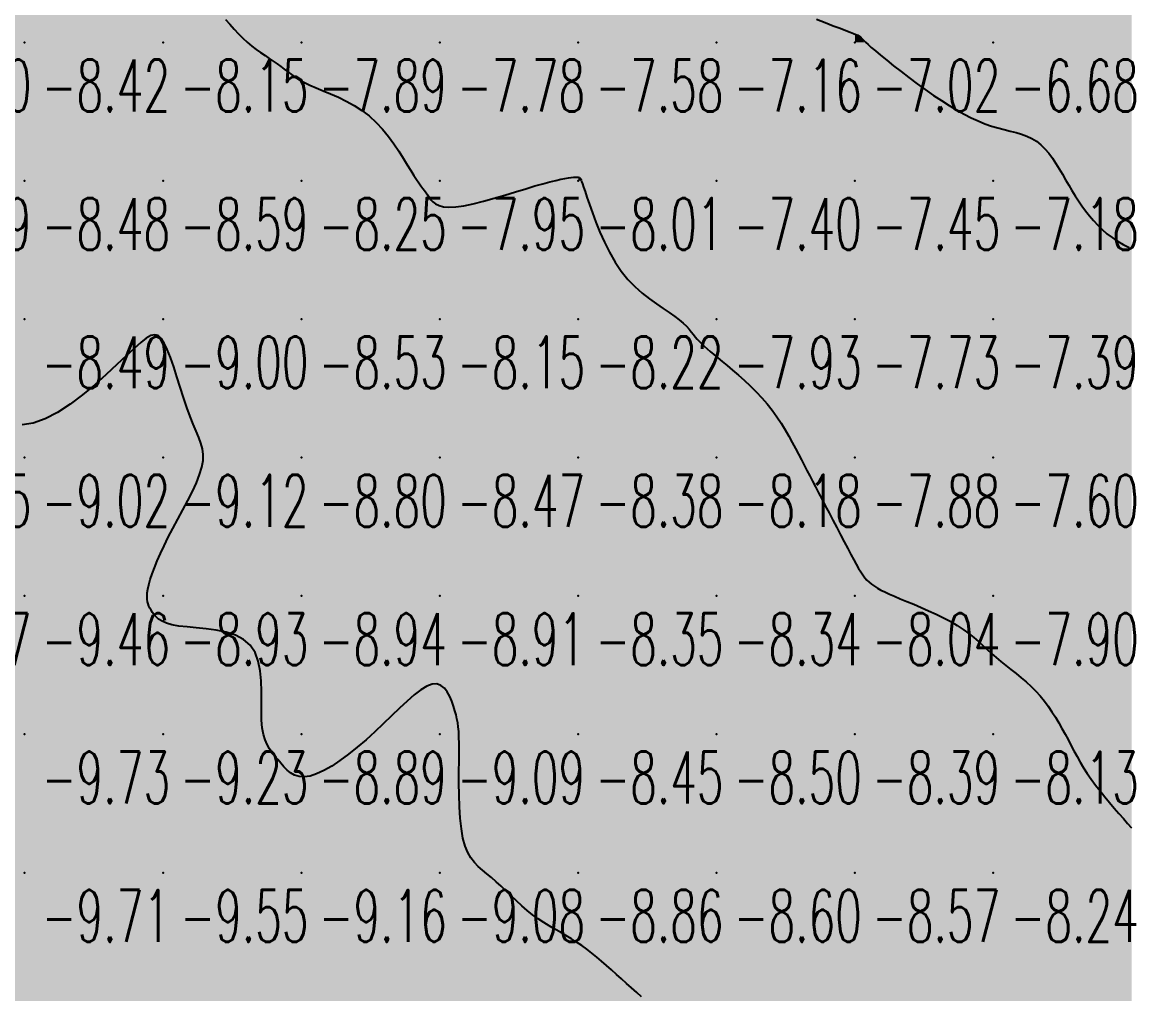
# Model space of a CAD drawing. Header units: millimetres. Extents: x 88261 to 90953, y 390274 to 392322.
# Drawn here: x 90240.1 to 90320, y 390418.5 to 390488.7 of the extents above; entities that cross this region are included whole.
import ezdxf
from ezdxf.enums import TextEntityAlignment as Align

# ---------------------------------------------------------------- set-up
doc = ezdxf.new("R2010")
doc.units = ezdxf.units.MM
doc.header["$LTSCALE"] = 25
for name, color, linetype in [('CN_03_00', 7, 'Continuous'), ('COTEAlt', 7, 'Continuous'), ('TN_COLORIAGE', 7, 'Continuous')]:
    doc.layers.add(name, color=color, linetype=linetype)
doc.styles.add('Simplex 1.0', font='Simplex.shx', dxfattribs={"width": 0.99, "height": 2.5})
doc.styles.get("Standard").update_dxf_attribs({"font": 'times.ttf'})

# ---------------------------------------------------------------- blocks, each defined once
blk = doc.blocks.new('COTE')
at = {"color": 0}
blk.add_point((0, 0), dxfattribs=at)
at = {"layer": 'COTEAlt'}
blk.add_attdef('ALT', text='', height=3.75, dxfattribs=at).set_placement((1.25, -1.25), align=Align.TOP_LEFT)

msp = doc.modelspace()

# ---------------------------------------------------------------- linework, layer by layer
at = {"layer": 'CN_03_00', "flags": 128}
for points, elevation in [([(90254.758, 390488.893), (90255.073, 390488.541), (90255.386, 390488.192), (90255.7, 390487.854), (90256.016, 390487.536), (90256.337, 390487.243), (90256.661, 390486.974), (90256.985, 390486.727), (90257.305, 390486.497), (90257.619, 390486.282), (90257.924, 390486.077), (90258.216, 390485.88), (90258.493, 390485.687), (90258.754, 390485.496), (90259.006, 390485.305), (90259.259, 390485.114), (90259.522, 390484.922), (90259.805, 390484.73), (90260.117, 390484.537), (90260.469, 390484.343), (90260.869, 390484.147), (90261.324, 390483.947), (90261.826, 390483.739), (90262.362, 390483.515), (90262.921, 390483.268), (90263.491, 390482.992), (90264.06, 390482.679), (90264.617, 390482.323), (90265.149, 390481.917), (90265.648, 390481.458), (90266.111, 390480.958), (90266.539, 390480.433), (90266.931, 390479.897), (90267.289, 390479.368), (90267.613, 390478.86), (90267.902, 390478.389), (90268.158, 390477.971), (90268.381, 390477.618), (90268.574, 390477.322), (90268.743, 390477.076), (90268.891, 390476.867), (90269.023, 390476.686), (90269.143, 390476.522), (90269.255, 390476.366), (90269.364, 390476.208), (90269.475, 390476.039), (90269.6, 390475.868), (90269.753, 390475.705), (90269.947, 390475.558), (90270.195, 390475.439), (90270.512, 390475.358), (90270.909, 390475.324), (90271.401, 390475.347), (90271.995, 390475.435), (90272.672, 390475.577), (90273.409, 390475.762), (90274.18, 390475.975), (90274.961, 390476.204), (90275.728, 390476.436), (90276.456, 390476.659), (90277.121, 390476.859), (90277.703, 390477.026), (90278.205, 390477.161), (90278.633, 390477.267), (90278.994, 390477.347), (90279.295, 390477.407), (90279.544, 390477.448), (90279.747, 390477.474), (90279.912, 390477.489), (90280.044, 390477.496), (90280.149, 390477.496), (90280.229, 390477.49), (90280.289, 390477.48), (90280.333, 390477.465), (90280.363, 390477.448), (90280.385, 390477.428), (90280.401, 390477.408), (90280.416, 390477.385), (90280.434, 390477.347), (90280.46, 390477.282), (90280.499, 390477.175), (90280.556, 390477.012), (90280.636, 390476.78), (90280.743, 390476.464), (90280.883, 390476.05), (90281.059, 390475.531), (90281.273, 390474.923), (90281.525, 390474.249), (90281.815, 390473.533), (90282.144, 390472.797), (90282.511, 390472.065), (90282.917, 390471.358), (90283.362, 390470.701), (90283.844, 390470.111), (90284.353, 390469.586), (90284.875, 390469.12), (90285.397, 390468.707), (90285.906, 390468.338), (90286.39, 390468.008), (90286.835, 390467.71), (90287.228, 390467.437), (90287.559, 390467.184), (90287.835, 390466.947), (90288.066, 390466.725), (90288.259, 390466.517), (90288.426, 390466.321), (90288.574, 390466.134), (90288.715, 390465.955), (90288.857, 390465.783), (90289.008, 390465.615), (90289.174, 390465.447), (90289.357, 390465.275), (90289.561, 390465.093), (90289.791, 390464.897), (90290.048, 390464.682), (90290.337, 390464.444), (90290.661, 390464.177), (90291.022, 390463.879), (90291.413, 390463.551), (90291.825, 390463.196), (90292.251, 390462.816), (90292.68, 390462.414), (90293.106, 390461.994), (90293.518, 390461.558), (90293.909, 390461.108), (90294.272, 390460.648), (90294.608, 390460.181), (90294.918, 390459.712), (90295.205, 390459.244), (90295.472, 390458.782), (90295.721, 390458.329), (90295.953, 390457.89), (90296.173, 390457.469), (90296.381, 390457.066), (90296.582, 390456.678), (90296.78, 390456.297), (90296.978, 390455.916), (90297.181, 390455.527), (90297.391, 390455.123), (90297.614, 390454.697), (90297.852, 390454.241), (90298.108, 390453.752), (90298.378, 390453.237), (90298.656, 390452.708), (90298.936, 390452.175), (90299.212, 390451.651), (90299.478, 390451.146), (90299.729, 390450.672), (90299.959, 390450.239), (90300.163, 390449.856), (90300.345, 390449.522), (90300.511, 390449.23), (90300.666, 390448.975), (90300.815, 390448.752), (90300.963, 390448.555), (90301.116, 390448.381), (90301.279, 390448.222), (90301.457, 390448.075), (90301.655, 390447.935), (90301.878, 390447.798), (90302.131, 390447.661), (90302.417, 390447.521), (90302.741, 390447.372), (90303.109, 390447.212), (90303.524, 390447.036), (90303.988, 390446.842), (90304.493, 390446.631), (90305.024, 390446.405), (90305.57, 390446.165), (90306.117, 390445.912), (90306.654, 390445.65), (90307.167, 390445.379), (90307.645, 390445.102), (90308.077, 390444.819), (90308.469, 390444.533), (90308.829, 390444.243), (90309.167, 390443.952), (90309.489, 390443.66), (90309.805, 390443.367), (90310.123, 390443.076), (90310.452, 390442.786), (90310.797, 390442.499), (90311.157, 390442.212), (90311.525, 390441.924), (90311.898, 390441.63), (90312.269, 390441.33), (90312.634, 390441.02), (90312.988, 390440.698), (90313.326, 390440.361), (90313.643, 390440.008), (90313.941, 390439.641), (90314.222, 390439.261), (90314.487, 390438.871), (90314.739, 390438.473), (90314.979, 390438.07), (90315.208, 390437.663), (90315.43, 390437.256), (90315.646, 390436.851), (90315.86, 390436.446), (90316.076, 390436.041), (90316.298, 390435.635), (90316.529, 390435.227), (90316.775, 390434.817), (90317.038, 390434.404), (90317.323, 390433.987), (90317.631, 390433.566), (90317.959, 390433.144), (90318.299, 390432.725), (90318.645, 390432.312), (90318.99, 390431.91), (90319.326, 390431.521), (90319.648, 390431.15), (90319.949, 390430.801), (90320.223, 390430.475)], -8), ([(90297.464, 390488.914), (90298.105, 390488.665), (90298.684, 390488.443), (90299.184, 390488.253), (90299.588, 390488.098), (90299.905, 390487.975), (90300.147, 390487.879), (90300.324, 390487.806), (90300.451, 390487.748), (90300.538, 390487.703), (90300.597, 390487.664), (90300.642, 390487.626), (90300.683, 390487.585), (90300.731, 390487.532), (90300.796, 390487.463), (90300.889, 390487.37), (90301.018, 390487.245), (90301.195, 390487.083), (90301.43, 390486.877), (90301.731, 390486.619), (90302.107, 390486.305), (90302.549, 390485.945), (90303.045, 390485.548), (90303.583, 390485.127), (90304.152, 390484.691), (90304.739, 390484.252), (90305.334, 390483.821), (90305.924, 390483.409), (90306.5, 390483.025), (90307.061, 390482.672), (90307.605, 390482.349), (90308.136, 390482.056), (90308.652, 390481.793), (90309.154, 390481.561), (90309.643, 390481.36), (90310.119, 390481.19), (90310.583, 390481.049), (90311.034, 390480.929), (90311.469, 390480.82), (90311.888, 390480.713), (90312.289, 390480.596), (90312.67, 390480.46), (90313.031, 390480.295), (90313.369, 390480.092), (90313.684, 390479.842), (90313.979, 390479.551), (90314.255, 390479.224), (90314.516, 390478.87), (90314.766, 390478.494), (90315.006, 390478.104), (90315.239, 390477.706), (90315.469, 390477.309), (90315.699, 390476.916), (90315.93, 390476.531), (90316.165, 390476.152), (90316.406, 390475.78), (90316.656, 390475.416), (90316.917, 390475.059), (90317.191, 390474.71), (90317.481, 390474.369), (90317.789, 390474.037), (90318.115, 390473.716), (90318.461, 390473.412), (90318.827, 390473.126), (90319.215, 390472.863), (90319.626, 390472.627), (90320.06, 390472.42)], -7), ([(90284.836, 390418.258), (90284.478, 390418.586), (90284.113, 390418.914), (90283.744, 390419.241), (90283.375, 390419.567), (90283.009, 390419.891), (90282.649, 390420.211), (90282.294, 390420.526), (90281.941, 390420.834), (90281.589, 390421.135), (90281.234, 390421.426), (90280.876, 390421.707), (90280.511, 390421.975), (90280.139, 390422.23), (90279.756, 390422.471), (90279.365, 390422.702), (90278.968, 390422.93), (90278.566, 390423.158), (90278.162, 390423.394), (90277.757, 390423.642), (90277.353, 390423.908), (90276.952, 390424.198), (90276.556, 390424.514), (90276.166, 390424.851), (90275.782, 390425.202), (90275.405, 390425.559), (90275.036, 390425.913), (90274.675, 390426.258), (90274.322, 390426.585), (90273.979, 390426.887), (90273.646, 390427.16), (90273.327, 390427.42), (90273.026, 390427.683), (90272.747, 390427.971), (90272.493, 390428.3), (90272.268, 390428.691), (90272.076, 390429.161), (90271.921, 390429.731), (90271.806, 390430.41), (90271.725, 390431.177), (90271.673, 390432.003), (90271.645, 390432.859), (90271.633, 390433.714), (90271.633, 390434.541), (90271.638, 390435.31), (90271.643, 390435.991), (90271.641, 390436.563), (90271.632, 390437.037), (90271.614, 390437.434), (90271.585, 390437.772), (90271.544, 390438.072), (90271.491, 390438.354), (90271.423, 390438.636), (90271.34, 390438.939), (90271.239, 390439.275), (90271.118, 390439.629), (90270.97, 390439.977), (90270.793, 390440.299), (90270.582, 390440.57), (90270.333, 390440.77), (90270.041, 390440.874), (90269.702, 390440.861), (90269.313, 390440.715), (90268.878, 390440.448), (90268.401, 390440.08), (90267.886, 390439.631), (90267.339, 390439.119), (90266.764, 390438.565), (90266.166, 390437.988), (90265.548, 390437.407), (90264.918, 390436.84), (90264.282, 390436.3), (90263.651, 390435.797), (90263.033, 390435.342), (90262.436, 390434.945), (90261.871, 390434.618), (90261.346, 390434.371), (90260.871, 390434.215), (90260.451, 390434.156), (90260.082, 390434.185), (90259.758, 390434.287), (90259.47, 390434.449), (90259.213, 390434.656), (90258.978, 390434.895), (90258.759, 390435.151), (90258.548, 390435.41), (90258.341, 390435.664), (90258.141, 390435.92), (90257.952, 390436.193), (90257.781, 390436.494), (90257.632, 390436.837), (90257.51, 390437.235), (90257.42, 390437.702), (90257.368, 390438.251), (90257.355, 390438.888), (90257.362, 390439.592), (90257.366, 390440.335), (90257.344, 390441.091), (90257.275, 390441.831), (90257.134, 390442.528), (90256.9, 390443.155), (90256.55, 390443.683), (90256.069, 390444.094), (90255.479, 390444.398), (90254.812, 390444.614), (90254.099, 390444.763), (90253.369, 390444.863), (90252.654, 390444.933), (90251.984, 390444.994), (90251.391, 390445.063), (90250.897, 390445.156), (90250.499, 390445.273), (90250.182, 390445.409), (90249.934, 390445.559), (90249.744, 390445.718), (90249.599, 390445.882), (90249.485, 390446.045), (90249.392, 390446.204), (90249.308, 390446.356), (90249.233, 390446.504), (90249.172, 390446.657), (90249.126, 390446.821), (90249.098, 390447.003), (90249.092, 390447.21), (90249.109, 390447.449), (90249.153, 390447.726), (90249.227, 390448.048), (90249.33, 390448.414), (90249.465, 390448.823), (90249.631, 390449.275), (90249.83, 390449.767), (90250.063, 390450.298), (90250.33, 390450.868), (90250.633, 390451.475), (90250.968, 390452.116), (90251.325, 390452.78), (90251.687, 390453.455), (90252.041, 390454.128), (90252.37, 390454.786), (90252.659, 390455.418), (90252.894, 390456.01), (90253.06, 390456.55), (90253.145, 390457.031), (90253.156, 390457.467), (90253.101, 390457.876), (90252.993, 390458.279), (90252.839, 390458.695), (90252.651, 390459.143), (90252.438, 390459.641), (90252.21, 390460.211), (90251.975, 390460.862), (90251.738, 390461.574), (90251.499, 390462.318), (90251.259, 390463.065), (90251.022, 390463.787), (90250.788, 390464.455), (90250.558, 390465.038), (90250.335, 390465.51), (90250.118, 390465.846), (90249.894, 390466.045), (90249.648, 390466.111), (90249.367, 390466.048), (90249.035, 390465.86), (90248.637, 390465.552), (90248.159, 390465.127), (90247.587, 390464.589), (90246.91, 390463.949), (90246.145, 390463.239), (90245.313, 390462.5), (90244.433, 390461.769), (90243.528, 390461.087), (90242.618, 390460.492), (90241.723, 390460.023), (90240.866, 390459.721), (90240.063, 390459.612)], -9)]:
    msp.add_lwpolyline(points, dxfattribs=dict(at, elevation=elevation))
at = {"layer": 'TN_COLORIAGE', "color": 171}
for points in [[(90230.249, 390487.239, -8.229), (90240.249, 390487.239, -8.229), (90240.249, 390497.239, -8.229)], [(90230.249, 390497.239, -8.229), (90230.249, 390487.239, -8.229), (90240.249, 390497.239, -8.229)], [(90240.249, 390487.239, -8), (90247.023, 390494.013, -8), (90240.249, 390497.239, -8), (90245.563, 390497.239, -8)], [(90240.249, 390487.239, -8), (90247.023, 390494.013, -8), (90250.249, 390487.239, -8), (90250.249, 390491.425, -8)], [(90253.586, 390490.577, -8.145), (90250.249, 390491.425, -8.145), (90250.249, 390487.239, -8.145)], [(90253.586, 390490.577, -8.145), (90255.956, 390487.239, -8.145), (90250.249, 390487.239, -8.145)], [(90230.249, 390477.239, -8.423), (90240.249, 390477.239, -8.423), (90240.249, 390487.239, -8.423)], [(90230.249, 390487.239, -8.423), (90230.249, 390477.239, -8.423), (90240.249, 390487.239, -8.423)], [(90240.249, 390477.239, -8.145), (90250.249, 390477.239, -8.145), (90250.249, 390487.239, -8.145)], [(90240.249, 390487.239, -8.145), (90240.249, 390477.239, -8.145), (90250.249, 390487.239, -8.145)], [(90250.249, 390477.239, -8), (90258.688, 390485.679, -8), (90250.249, 390487.239, -8), (90255.956, 390487.239, -8)], [(90250.249, 390477.239, -8), (90258.688, 390485.679, -8), (90260.249, 390477.239, -8), (90260.249, 390484.169, -8)], [(90265.533, 390482.524, -8.247), (90260.249, 390484.169, -8.247), (90260.249, 390477.239, -8.247)], [(90265.533, 390482.524, -8.247), (90268.515, 390477.239, -8.247), (90260.249, 390477.239, -8.247)], [(90280.249, 390477.571, -8.015), (90278.057, 390477.239, -8.015), (90280.249, 390477.239, -8.015)], [(90280.418, 390477.409, -8.015), (90280.249, 390477.571, -8.015), (90280.249, 390477.239, -8.015)], [(90280.418, 390477.409, -8.015), (90280.484, 390477.239, -8.015), (90280.249, 390477.239, -8.015)], [(90230.249, 390476.897, -8.475), (90234.634, 390471.624, -8.475), (90230.249, 390477.239, -8.475), (90240.249, 390477.239, -8.475)], [(90234.702, 390467.239, -8.475), (90234.634, 390471.624, -8.475), (90240.249, 390467.239, -8.475), (90240.249, 390477.239, -8.475)], [(90240.249, 390467.239, -8.591), (90250.249, 390467.239, -8.591), (90250.249, 390477.239, -8.591)], [(90240.249, 390477.239, -8.591), (90240.249, 390467.239, -8.591), (90250.249, 390477.239, -8.591)], [(90250.249, 390467.239, -8.247), (90260.249, 390467.239, -8.247), (90260.249, 390477.239, -8.247)], [(90250.249, 390477.239, -8.247), (90250.249, 390467.239, -8.247), (90260.249, 390477.239, -8.247)], [(90260.249, 390467.239, -8), (90269.355, 390476.345, -8), (90260.249, 390477.239, -8), (90268.515, 390477.239, -8)], [(90270.249, 390467.239, -8.015), (90280.249, 390467.239, -8.015), (90280.249, 390477.239, -8.015)], [(90270.249, 390467.239, -8), (90270.249, 390474.625, -8), (90280.249, 390477.239, -8), (90278.057, 390477.239, -8)], [(90280.249, 390467.239, -8), (90282.941, 390469.932, -8), (90280.249, 390477.239, -8), (90280.484, 390477.239, -8)], [(90260.249, 390467.239, -8), (90269.355, 390476.345, -8), (90270.249, 390467.239, -8), (90270.249, 390474.625, -8)], [(90282.941, 390469.932, -8.222), (90287.92, 390467.239, -8.222), (90280.249, 390467.239, -8.222)], [(90234.702, 390467.239, -8.49), (90235.446, 390462.437, -8.49), (90240.249, 390467.239, -8.49)], [(90240.249, 390457.535, -8.49), (90235.446, 390462.437, -8.49), (90240.249, 390467.239, -8.49)], [(90248.756, 390465.746, -8.49), (90240.249, 390457.535, -8.49), (90250.249, 390467.239, -8.49), (90240.249, 390467.239, -8.49)], [(90248.756, 390465.746, -8.997), (90250.249, 390467.016, -8.997), (90250.249, 390467.239, -8.997)], [(90250.249, 390467.016, -8.527), (90252.262, 390459.252, -8.527), (90250.249, 390467.239, -8.527), (90260.249, 390467.239, -8.527)], [(90253.962, 390457.239, -8.527), (90252.262, 390459.252, -8.527), (90260.249, 390457.239, -8.527), (90260.249, 390467.239, -8.527)], [(90260.249, 390467.239, -8.146), (90260.249, 390457.239, -8.146), (90270.249, 390467.239, -8.146)], [(90260.249, 390457.239, -8.146), (90270.249, 390457.239, -8.146), (90270.249, 390467.239, -8.146)], [(90270.249, 390457.239, -8.222), (90280.249, 390457.239, -8.222), (90280.249, 390467.239, -8.222)], [(90270.249, 390467.239, -8.222), (90270.249, 390457.239, -8.222), (90280.249, 390467.239, -8.222)], [(90280.249, 390457.239, -8), (90288.742, 390465.733, -8), (90280.249, 390467.239, -8), (90287.92, 390467.239, -8)], [(90280.249, 390457.239, -8), (90288.742, 390465.733, -8), (90290.249, 390457.239, -8), (90290.249, 390464.527, -8)], [(90294.229, 390461.22, -8.181), (90290.249, 390464.527, -8.181), (90290.249, 390457.239, -8.181)], [(90294.229, 390461.22, -8.181), (90296.291, 390457.239, -8.181), (90290.249, 390457.239, -8.181)], [(90250.249, 390447.239, -8.798), (90260.249, 390447.239, -8.798), (90260.249, 390457.239, -8.798)], [(90250.249, 390451.092, -8.798), (90253.962, 390457.239, -8.798), (90250.249, 390447.239, -8.798), (90260.249, 390457.239, -8.798)], [(90260.249, 390447.239, -8.466), (90270.249, 390447.239, -8.466), (90270.249, 390457.239, -8.466)], [(90260.249, 390457.239, -8.466), (90260.249, 390447.239, -8.466), (90270.249, 390457.239, -8.466)], [(90270.249, 390447.239, -8.38), (90280.249, 390447.239, -8.38), (90280.249, 390457.239, -8.38)], [(90270.249, 390457.239, -8.38), (90270.249, 390447.239, -8.38), (90280.249, 390457.239, -8.38)], [(90280.249, 390447.239, -8.181), (90290.249, 390447.239, -8.181), (90290.249, 390457.239, -8.181)], [(90280.249, 390457.239, -8.181), (90280.249, 390447.239, -8.181), (90290.249, 390457.239, -8.181)], [(90290.249, 390447.239, -8), (90297.643, 390454.634, -8), (90290.249, 390457.239, -8), (90296.291, 390457.239, -8)], [(90290.249, 390447.239, -8), (90297.643, 390454.634, -8), (90300.249, 390447.239, -8), (90300.249, 390449.674, -8)], [(90250.249, 390451.092, -8.925), (90248.839, 390447.239, -8.925), (90250.249, 390447.239, -8.925)], [(90301.114, 390448.105, -8.038), (90300.249, 390449.674, -8.038), (90300.249, 390447.239, -8.038)], [(90301.114, 390448.105, -8.038), (90302.966, 390447.239, -8.038), (90300.249, 390447.239, -8.038)], [(90248.839, 390447.239, -8.925), (90249.316, 390446.306, -8.925), (90250.249, 390447.239, -8.925)], [(90250.249, 390444.761, -8.925), (90249.316, 390446.306, -8.925), (90250.249, 390447.239, -8.925)], [(90258.034, 390445.025, -8.925), (90250.249, 390444.761, -8.925), (90260.249, 390447.239, -8.925), (90250.249, 390447.239, -8.925)], [(90258.034, 390445.025, -8.886), (90256.911, 390437.239, -8.886), (90260.249, 390447.239, -8.886), (90260.249, 390437.239, -8.886)], [(90270.249, 390442.354, -8.886), (90265.698, 390437.239, -8.886), (90270.249, 390447.239, -8.886), (90260.249, 390437.239, -8.886)], [(90260.249, 390447.239, -8.909), (90260.249, 390437.239, -8.909), (90270.249, 390447.239, -8.909)], [(90270.249, 390442.354, -8.348), (90271.52, 390438.51, -8.348), (90270.249, 390447.239, -8.348), (90280.249, 390447.239, -8.348)], [(90271.713, 390437.239, -8.348), (90271.52, 390438.51, -8.348), (90280.249, 390437.239, -8.348), (90280.249, 390447.239, -8.348)], [(90280.249, 390447.239, -8.337), (90280.249, 390437.239, -8.337), (90290.249, 390447.239, -8.337)], [(90280.249, 390437.239, -8.337), (90290.249, 390437.239, -8.337), (90290.249, 390447.239, -8.337)], [(90290.249, 390447.239, -8.038), (90290.249, 390437.239, -8.038), (90300.249, 390447.239, -8.038)], [(90290.249, 390437.239, -8.038), (90300.249, 390437.239, -8.038), (90300.249, 390447.239, -8.038)], [(90300.249, 390437.239, -8), (90308.163, 390445.154, -8), (90300.249, 390447.239, -8), (90302.966, 390447.239, -8)], [(90300.249, 390437.239, -8), (90308.163, 390445.154, -8), (90310.249, 390437.239, -8), (90310.249, 390442.755, -8)], [(90313.552, 390440.543, -8.126), (90310.249, 390442.755, -8.126), (90310.249, 390437.239, -8.126)], [(90313.552, 390440.543, -8.126), (90315.495, 390437.239, -8.126), (90310.249, 390437.239, -8.126)], [(90256.911, 390437.239, -8.886), (90258.532, 390435.523, -8.886), (90260.249, 390437.239, -8.886)], [(90260.249, 390433.131, -8.886), (90258.532, 390435.523, -8.886), (90260.249, 390437.239, -8.886)], [(90265.698, 390437.239, -8.886), (90260.249, 390433.131, -8.886), (90260.249, 390437.239, -8.886)], [(90271.486, 390428.476, -8.447), (90271.713, 390437.239, -8.447), (90280.249, 390437.239, -8.447)], [(90273.872, 390427.239, -8.447), (90271.486, 390428.476, -8.447), (90280.249, 390427.239, -8.447), (90280.249, 390437.239, -8.447)], [(90280.249, 390427.239, -8.5), (90290.249, 390427.239, -8.5), (90290.249, 390437.239, -8.5)], [(90280.249, 390437.239, -8.5), (90280.249, 390427.239, -8.5), (90290.249, 390437.239, -8.5)], [(90290.249, 390437.239, -8.388), (90290.249, 390427.239, -8.388), (90300.249, 390437.239, -8.388)], [(90290.249, 390427.239, -8.388), (90300.249, 390427.239, -8.388), (90300.249, 390437.239, -8.388)], [(90300.249, 390437.239, -8.126), (90300.249, 390427.239, -8.126), (90310.249, 390437.239, -8.126)], [(90300.249, 390427.239, -8.126), (90310.249, 390427.239, -8.126), (90310.249, 390437.239, -8.126)], [(90310.249, 390427.239, -8), (90317.048, 390434.038, -8), (90310.249, 390437.239, -8), (90315.495, 390437.239, -8)], [(90310.249, 390427.239, -8), (90317.048, 390434.038, -8), (90320.249, 390427.239, -8), (90320.249, 390430.532, -8)], [(90273.872, 390427.239, -8.863), (90276.898, 390423.889, -8.863), (90280.249, 390427.239, -8.863)], [(90280.249, 390422.391, -8.863), (90276.898, 390423.889, -8.863), (90280.249, 390427.239, -8.863)], [(90280.249, 390422.391, -8.603), (90282.938, 390419.929, -8.603), (90280.249, 390427.239, -8.603), (90290.249, 390427.239, -8.603)], [(90286.054, 390417.239, -8.603), (90282.938, 390419.929, -8.603), (90290.249, 390417.239, -8.603), (90290.249, 390427.239, -8.603)], [(90290.249, 390427.239, -8.567), (90290.249, 390417.239, -8.567), (90300.249, 390427.239, -8.567)], [(90290.249, 390417.239, -8.567), (90300.249, 390417.239, -8.567), (90300.249, 390427.239, -8.567)], [(90300.249, 390417.239, -8.242), (90310.249, 390417.239, -8.242), (90310.249, 390427.239, -8.242)], [(90300.249, 390427.239, -8.242), (90300.249, 390417.239, -8.242), (90310.249, 390427.239, -8.242)], [(90310.249, 390427.239, -8.056), (90310.249, 390417.239, -8.056), (90320.249, 390427.239, -8.056)], [(90310.249, 390417.239, -8.056), (90320.249, 390417.239, -8.056), (90320.249, 390427.239, -8.056)]]:
    msp.add_solid(points, dxfattribs=at)
at = {"layer": 'TN_COLORIAGE', "color": 161}
for points in [[(90255.956, 390487.239, -7.71), (90253.586, 390490.577, -7.71), (90260.249, 390487.239, -7.71), (90260.249, 390497.239, -7.71)], [(90260.249, 390487.239, -7.61), (90270.249, 390487.239, -7.61), (90270.249, 390497.239, -7.61)], [(90260.249, 390497.239, -7.61), (90260.249, 390487.239, -7.61), (90270.249, 390497.239, -7.61)], [(90270.249, 390487.239, -7.155), (90280.249, 390487.239, -7.155), (90280.249, 390497.239, -7.155)], [(90270.249, 390497.239, -7.155), (90270.249, 390487.239, -7.155), (90280.249, 390497.239, -7.155)], [(90280.249, 390487.239, -7), (90288.424, 390495.414, -7), (90280.249, 390497.239, -7), (90285.706, 390497.239, -7)], [(90280.249, 390487.239, -7), (90288.424, 390495.414, -7), (90290.249, 390487.239, -7), (90290.249, 390492.755, -7)], [(90293.432, 390490.423, -7.159), (90290.249, 390492.755, -7.159), (90290.249, 390487.239, -7.159)], [(90290.249, 390487.239, -7), (90293.432, 390490.423, -7), (90300.249, 390487.239, -7), (90300.249, 390487.857, -7)], [(90300.674, 390487.665, -7.022), (90300.249, 390487.857, -7.022), (90300.249, 390487.239, -7.022)], [(90255.956, 390487.239, -7.891), (90258.688, 390485.679, -7.891), (90260.249, 390487.239, -7.891)], [(90260.249, 390484.169, -7.891), (90258.688, 390485.679, -7.891), (90260.249, 390487.239, -7.891)], [(90260.249, 390484.169, -7.78), (90265.533, 390482.524, -7.78), (90260.249, 390487.239, -7.78), (90270.249, 390487.239, -7.78)], [(90268.515, 390477.239, -7.78), (90265.533, 390482.524, -7.78), (90270.249, 390477.239, -7.78), (90270.249, 390487.239, -7.78)], [(90278.057, 390477.239, -7.577), (90280.249, 390477.571, -7.577), (90270.249, 390477.239, -7.577), (90280.249, 390487.239, -7.577)], [(90270.249, 390487.239, -7.577), (90270.249, 390477.239, -7.577), (90280.249, 390487.239, -7.577)], [(90280.249, 390477.571, -7.159), (90280.418, 390477.409, -7.159), (90280.249, 390487.239, -7.159), (90290.249, 390487.239, -7.159)], [(90280.484, 390477.239, -7.159), (90280.418, 390477.409, -7.159), (90290.249, 390477.239, -7.159), (90290.249, 390487.239, -7.159)], [(90290.249, 390487.239, -7.022), (90290.249, 390477.239, -7.022), (90300.249, 390487.239, -7.022)], [(90290.249, 390477.239, -7.022), (90300.249, 390477.239, -7.022), (90300.249, 390487.239, -7.022)], [(90300.674, 390487.665, -7.022), (90300.904, 390487.239, -7.022), (90300.249, 390487.239, -7.022)], [(90300.249, 390477.239, -7), (90306.098, 390483.089, -7), (90300.249, 390487.239, -7), (90300.904, 390487.239, -7)], [(90300.249, 390477.239, -7), (90306.098, 390483.089, -7), (90310.249, 390477.239, -7), (90310.249, 390480.86, -7)], [(90313.622, 390480.613, -7.181), (90310.249, 390480.86, -7.181), (90310.249, 390477.239, -7.181)], [(90313.622, 390480.613, -7.181), (90315.475, 390477.239, -7.181), (90310.249, 390477.239, -7.181)], [(90268.515, 390477.239, -7.948), (90269.355, 390476.345, -7.948), (90270.249, 390477.239, -7.948)], [(90270.249, 390474.625, -7.948), (90269.355, 390476.345, -7.948), (90270.249, 390477.239, -7.948)], [(90278.057, 390477.239, -7.948), (90270.249, 390474.625, -7.948), (90270.249, 390477.239, -7.948)], [(90280.484, 390477.239, -7.397), (90282.941, 390469.932, -7.397), (90290.249, 390477.239, -7.397)], [(90287.92, 390467.239, -7.397), (90282.941, 390469.932, -7.397), (90290.249, 390467.239, -7.397), (90290.249, 390477.239, -7.397)], [(90290.249, 390477.239, -7.449), (90290.249, 390467.239, -7.449), (90300.249, 390477.239, -7.449)], [(90290.249, 390467.239, -7.449), (90300.249, 390467.239, -7.449), (90300.249, 390477.239, -7.449)], [(90300.249, 390477.239, -7.181), (90300.249, 390467.239, -7.181), (90310.249, 390477.239, -7.181)], [(90300.249, 390467.239, -7.181), (90310.249, 390467.239, -7.181), (90310.249, 390477.239, -7.181)], [(90310.249, 390467.239, -7), (90317.291, 390474.281, -7), (90310.249, 390477.239, -7), (90315.475, 390477.239, -7)], [(90310.249, 390467.239, -7), (90317.291, 390474.281, -7), (90320.249, 390467.239, -7), (90320.249, 390471.849, -7)], [(90287.92, 390467.239, -7.933), (90288.742, 390465.733, -7.933), (90290.249, 390467.239, -7.933)], [(90290.249, 390464.527, -7.933), (90288.742, 390465.733, -7.933), (90290.249, 390467.239, -7.933)], [(90290.249, 390464.527, -7.726), (90294.229, 390461.22, -7.726), (90290.249, 390467.239, -7.726), (90300.249, 390467.239, -7.726)], [(90296.291, 390457.239, -7.726), (90294.229, 390461.22, -7.726), (90300.249, 390457.239, -7.726), (90300.249, 390467.239, -7.726)], [(90300.249, 390467.239, -7.393), (90300.249, 390457.239, -7.393), (90310.249, 390467.239, -7.393)], [(90300.249, 390457.239, -7.393), (90310.249, 390457.239, -7.393), (90310.249, 390467.239, -7.393)], [(90310.249, 390467.239, -7.141), (90310.249, 390457.239, -7.141), (90320.249, 390467.239, -7.141)], [(90310.249, 390457.239, -7.141), (90320.249, 390457.239, -7.141), (90320.249, 390467.239, -7.141)], [(90296.291, 390457.239, -7.881), (90297.643, 390454.634, -7.881), (90300.249, 390457.239, -7.881)], [(90300.249, 390449.674, -7.881), (90297.643, 390454.634, -7.881), (90300.249, 390457.239, -7.881)], [(90300.249, 390449.674, -7.597), (90301.114, 390448.105, -7.597), (90300.249, 390457.239, -7.597), (90310.249, 390457.239, -7.597)], [(90302.966, 390447.239, -7.597), (90301.114, 390448.105, -7.597), (90310.249, 390447.239, -7.597), (90310.249, 390457.239, -7.597)], [(90310.249, 390457.239, -7.499), (90310.249, 390447.239, -7.499), (90320.249, 390457.239, -7.499)], [(90310.249, 390447.239, -7.499), (90320.249, 390447.239, -7.499), (90320.249, 390457.239, -7.499)], [(90302.966, 390447.239, -7.898), (90308.163, 390445.154, -7.898), (90310.249, 390447.239, -7.898)], [(90310.249, 390442.755, -7.898), (90308.163, 390445.154, -7.898), (90310.249, 390447.239, -7.898)], [(90310.249, 390442.755, -7.745), (90313.552, 390440.543, -7.745), (90310.249, 390447.239, -7.745), (90320.249, 390447.239, -7.745)], [(90315.495, 390437.239, -7.745), (90313.552, 390440.543, -7.745), (90320.249, 390437.239, -7.745), (90320.249, 390447.239, -7.745)], [(90315.495, 390437.239, -7.886), (90317.048, 390434.038, -7.886), (90320.249, 390437.239, -7.886)], [(90320.249, 390430.532, -7.886), (90317.048, 390434.038, -7.886), (90320.249, 390437.239, -7.886)]]:
    msp.add_solid(points, dxfattribs=at)
at = {"layer": 'TN_COLORIAGE', "color": 151}
for points in [[(90300.249, 390487.857, -6.661), (90293.432, 390490.423, -6.661), (90300.249, 390497.239, -6.661)], [(90300.249, 390487.857, -6.498), (90300.674, 390487.665, -6.498), (90300.249, 390497.239, -6.498), (90310.249, 390497.239, -6.498)], [(90300.904, 390487.239, -6.498), (90300.674, 390487.665, -6.498), (90310.249, 390487.239, -6.498), (90310.249, 390497.239, -6.498)], [(90310.249, 390497.239, -6.388), (90310.249, 390487.239, -6.388), (90320.249, 390497.239, -6.388)], [(90310.249, 390487.239, -6.388), (90320.249, 390487.239, -6.388), (90320.249, 390497.239, -6.388)], [(90300.904, 390487.239, -6.681), (90306.098, 390483.089, -6.681), (90310.249, 390487.239, -6.681)], [(90310.249, 390480.86, -6.681), (90306.098, 390483.089, -6.681), (90310.249, 390487.239, -6.681)], [(90310.249, 390480.86, -6.645), (90313.622, 390480.613, -6.645), (90310.249, 390487.239, -6.645), (90320.249, 390487.239, -6.645)], [(90315.475, 390477.239, -6.645), (90313.622, 390480.613, -6.645), (90320.249, 390477.239, -6.645), (90320.249, 390487.239, -6.645)], [(90315.475, 390477.239, -6.835), (90317.291, 390474.281, -6.835), (90320.249, 390477.239, -6.835)], [(90320.249, 390471.849, -6.835), (90317.291, 390474.281, -6.835), (90320.249, 390477.239, -6.835)]]:
    msp.add_solid(points, dxfattribs=at)
at = {"layer": 'TN_COLORIAGE', "color": 181}
for points in [[(90250.249, 390457.239, -9), (90250.249, 390467.016, -9), (90240.249, 390457.239, -9), (90248.756, 390465.746, -9)], [(90252.262, 390459.252, -9.119), (90250.249, 390467.016, -9.119), (90250.249, 390457.239, -9.119)], [(90240.249, 390457.535, -9.016), (90248.756, 390465.746, -9.016), (90240.249, 390457.239, -9.016)], [(90230.249, 390457.239, -9), (90235.446, 390462.437, -9), (90240.249, 390457.239, -9), (90240.249, 390457.535, -9)], [(90252.262, 390459.252, -9.119), (90253.962, 390457.239, -9.119), (90250.249, 390457.239, -9.119)], [(90230.249, 390457.239, -9.016), (90230.249, 390447.239, -9.016), (90240.249, 390457.239, -9.016)], [(90230.249, 390447.239, -9.016), (90240.249, 390447.239, -9.016), (90240.249, 390457.239, -9.016)], [(90240.249, 390457.239, -9.119), (90240.249, 390447.239, -9.119), (90250.249, 390457.239, -9.119)], [(90240.249, 390447.239, -9), (90248.839, 390447.239, -9), (90250.249, 390457.239, -9), (90250.249, 390451.092, -9)], [(90253.962, 390457.239, -9.119), (90250.249, 390451.092, -9.119), (90250.249, 390457.239, -9.119)], [(90230.249, 390447.239, -9.455), (90230.249, 390437.239, -9.455), (90240.249, 390447.239, -9.455)], [(90230.249, 390437.239, -9.455), (90240.249, 390437.239, -9.455), (90240.249, 390447.239, -9.455)], [(90240.249, 390437.239, -9), (90249.316, 390446.306, -9), (90240.249, 390447.239, -9), (90248.839, 390447.239, -9)], [(90240.249, 390437.239, -9), (90249.316, 390446.306, -9), (90250.249, 390437.239, -9), (90250.249, 390444.761, -9)], [(90256.911, 390437.239, -9.227), (90258.034, 390445.025, -9.227), (90250.249, 390437.239, -9.227)], [(90250.249, 390444.761, -9.227), (90258.034, 390445.025, -9.227), (90250.249, 390437.239, -9.227)], [(90265.698, 390437.239, -9.095), (90270.249, 390442.354, -9.095), (90270.249, 390437.239, -9.095)], [(90271.52, 390438.51, -9.095), (90270.249, 390442.354, -9.095), (90270.249, 390437.239, -9.095)], [(90271.52, 390438.51, -9.095), (90271.713, 390437.239, -9.095), (90270.249, 390437.239, -9.095)], [(90230.249, 390437.239, -9.726), (90230.249, 390427.239, -9.726), (90240.249, 390437.239, -9.726)], [(90230.249, 390427.239, -9.726), (90240.249, 390427.239, -9.726), (90240.249, 390437.239, -9.726)], [(90240.249, 390427.239, -9.227), (90250.249, 390427.239, -9.227), (90250.249, 390437.239, -9.227)], [(90240.249, 390437.239, -9.227), (90240.249, 390427.239, -9.227), (90250.249, 390437.239, -9.227)], [(90250.249, 390427.239, -9), (90258.532, 390435.523, -9), (90250.249, 390437.239, -9), (90256.911, 390437.239, -9)], [(90260.249, 390427.239, -9.095), (90270.249, 390427.239, -9.095), (90270.249, 390437.239, -9.095)], [(90260.249, 390427.239, -9), (90260.249, 390433.131, -9), (90270.249, 390437.239, -9), (90265.698, 390437.239, -9)], [(90270.249, 390437.239, -9), (90271.713, 390437.239, -9), (90270.249, 390427.239, -9), (90271.486, 390428.476, -9)], [(90250.249, 390427.239, -9), (90258.532, 390435.523, -9), (90260.249, 390427.239, -9), (90260.249, 390433.131, -9)], [(90271.486, 390428.476, -9.078), (90273.872, 390427.239, -9.078), (90270.249, 390427.239, -9.078)], [(90230.249, 390420.008, -9.713), (90232.249, 390419.239, -9.713), (90230.249, 390427.239, -9.713), (90240.249, 390427.239, -9.713)], [(90233.717, 390417.239, -9.713), (90232.249, 390419.239, -9.713), (90240.249, 390417.239, -9.713), (90240.249, 390427.239, -9.713)], [(90240.249, 390417.239, -9.549), (90250.249, 390417.239, -9.549), (90250.249, 390427.239, -9.549)], [(90240.249, 390427.239, -9.549), (90240.249, 390417.239, -9.549), (90250.249, 390427.239, -9.549)], [(90250.249, 390427.239, -9.163), (90250.249, 390417.239, -9.163), (90260.249, 390427.239, -9.163)], [(90250.249, 390417.239, -9.163), (90260.249, 390417.239, -9.163), (90260.249, 390427.239, -9.163)], [(90260.249, 390427.239, -9.078), (90260.249, 390417.239, -9.078), (90270.249, 390427.239, -9.078)], [(90260.249, 390417.239, -9.078), (90270.249, 390417.239, -9.078), (90270.249, 390427.239, -9.078)], [(90270.249, 390417.239, -9), (90276.898, 390423.889, -9), (90270.249, 390427.239, -9), (90273.872, 390427.239, -9)], [(90270.249, 390417.239, -9), (90276.898, 390423.889, -9), (90280.249, 390417.239, -9), (90280.249, 390422.391, -9)], [(90282.938, 390419.929, -9.146), (90280.249, 390422.391, -9.146), (90280.249, 390417.239, -9.146)], [(90282.938, 390419.929, -9.146), (90286.054, 390417.239, -9.146), (90280.249, 390417.239, -9.146)]]:
    msp.add_solid(points, dxfattribs=at)

# ---------------------------------------------------------------- block references
at = {"layer": 'COTEAlt'}
ref = msp.add_blockref('COTE', (90230.249, 390487.239), dxfattribs=at)
ref.add_attrib('ALT', '-8.60', dxfattribs={"height": 3.75, "style": 'Simplex 1.0', "width": 0.6}).set_placement((90231.499, 390485.989), align=Align.TOP_LEFT)
ref = msp.add_blockref('COTE', (90240.249, 390487.239), dxfattribs=at)
ref.add_attrib('ALT', '-8.42', dxfattribs={"height": 3.75, "style": 'Simplex 1.0', "width": 0.6}).set_placement((90241.499, 390485.989), align=Align.TOP_LEFT)
ref = msp.add_blockref('COTE', (90250.249, 390487.239), dxfattribs=at)
ref.add_attrib('ALT', '-8.15', dxfattribs={"height": 3.75, "style": 'Simplex 1.0', "width": 0.6}).set_placement((90251.499, 390485.989), align=Align.TOP_LEFT)
ref = msp.add_blockref('COTE', (90260.249, 390487.239), dxfattribs=at)
ref.add_attrib('ALT', '-7.89', dxfattribs={"height": 3.75, "style": 'Simplex 1.0', "width": 0.6}).set_placement((90261.499, 390485.989), align=Align.TOP_LEFT)
ref = msp.add_blockref('COTE', (90270.249, 390487.239), dxfattribs=at)
ref.add_attrib('ALT', '-7.78', dxfattribs={"height": 3.75, "style": 'Simplex 1.0', "width": 0.6}).set_placement((90271.499, 390485.989), align=Align.TOP_LEFT)
ref = msp.add_blockref('COTE', (90280.249, 390487.239), dxfattribs=at)
ref.add_attrib('ALT', '-7.58', dxfattribs={"height": 3.75, "style": 'Simplex 1.0', "width": 0.6}).set_placement((90281.499, 390485.989), align=Align.TOP_LEFT)
ref = msp.add_blockref('COTE', (90290.249, 390487.239), dxfattribs=at)
ref.add_attrib('ALT', '-7.16', dxfattribs={"height": 3.75, "style": 'Simplex 1.0', "width": 0.6}).set_placement((90291.499, 390485.989), align=Align.TOP_LEFT)
ref = msp.add_blockref('COTE', (90300.249, 390487.239), dxfattribs=at)
ref.add_attrib('ALT', '-7.02', dxfattribs={"height": 3.75, "style": 'Simplex 1.0', "width": 0.6}).set_placement((90301.499, 390485.989), align=Align.TOP_LEFT)
ref = msp.add_blockref('COTE', (90310.249, 390487.239), dxfattribs=at)
ref.add_attrib('ALT', '-6.68', dxfattribs={"height": 3.75, "style": 'Simplex 1.0', "width": 0.6}).set_placement((90311.499, 390485.989), align=Align.TOP_LEFT)
ref = msp.add_blockref('COTE', (90230.249, 390477.239), dxfattribs=at)
ref.add_attrib('ALT', '-8.99', dxfattribs={"height": 3.75, "style": 'Simplex 1.0', "width": 0.6}).set_placement((90231.499, 390475.989), align=Align.TOP_LEFT)
ref = msp.add_blockref('COTE', (90240.249, 390477.239), dxfattribs=at)
ref.add_attrib('ALT', '-8.48', dxfattribs={"height": 3.75, "style": 'Simplex 1.0', "width": 0.6}).set_placement((90241.499, 390475.989), align=Align.TOP_LEFT)
ref = msp.add_blockref('COTE', (90250.249, 390477.239), dxfattribs=at)
ref.add_attrib('ALT', '-8.59', dxfattribs={"height": 3.75, "style": 'Simplex 1.0', "width": 0.6}).set_placement((90251.499, 390475.989), align=Align.TOP_LEFT)
ref = msp.add_blockref('COTE', (90260.249, 390477.239), dxfattribs=at)
ref.add_attrib('ALT', '-8.25', dxfattribs={"height": 3.75, "style": 'Simplex 1.0', "width": 0.6}).set_placement((90261.499, 390475.989), align=Align.TOP_LEFT)
ref = msp.add_blockref('COTE', (90270.249, 390477.239), dxfattribs=at)
ref.add_attrib('ALT', '-7.95', dxfattribs={"height": 3.75, "style": 'Simplex 1.0', "width": 0.6}).set_placement((90271.499, 390475.989), align=Align.TOP_LEFT)
ref = msp.add_blockref('COTE', (90280.249, 390477.239), dxfattribs=at)
ref.add_attrib('ALT', '-8.01', dxfattribs={"height": 3.75, "style": 'Simplex 1.0', "width": 0.6}).set_placement((90281.499, 390475.989), align=Align.TOP_LEFT)
ref = msp.add_blockref('COTE', (90290.249, 390477.239), dxfattribs=at)
ref.add_attrib('ALT', '-7.40', dxfattribs={"height": 3.75, "style": 'Simplex 1.0', "width": 0.6}).set_placement((90291.499, 390475.989), align=Align.TOP_LEFT)
ref = msp.add_blockref('COTE', (90300.249, 390477.239), dxfattribs=at)
ref.add_attrib('ALT', '-7.45', dxfattribs={"height": 3.75, "style": 'Simplex 1.0', "width": 0.6}).set_placement((90301.499, 390475.989), align=Align.TOP_LEFT)
ref = msp.add_blockref('COTE', (90310.249, 390477.239), dxfattribs=at)
ref.add_attrib('ALT', '-7.18', dxfattribs={"height": 3.75, "style": 'Simplex 1.0', "width": 0.6}).set_placement((90311.499, 390475.989), align=Align.TOP_LEFT)
ref = msp.add_blockref('COTE', (90240.249, 390467.239), dxfattribs=at)
ref.add_attrib('ALT', '-8.49', dxfattribs={"height": 3.75, "style": 'Simplex 1.0', "width": 0.6}).set_placement((90241.499, 390465.989), align=Align.TOP_LEFT)
ref = msp.add_blockref('COTE', (90250.249, 390467.239), dxfattribs=at)
ref.add_attrib('ALT', '-9.00', dxfattribs={"height": 3.75, "style": 'Simplex 1.0', "width": 0.6}).set_placement((90251.499, 390465.989), align=Align.TOP_LEFT)
ref = msp.add_blockref('COTE', (90260.249, 390467.239), dxfattribs=at)
ref.add_attrib('ALT', '-8.53', dxfattribs={"height": 3.75, "style": 'Simplex 1.0', "width": 0.6}).set_placement((90261.499, 390465.989), align=Align.TOP_LEFT)
ref = msp.add_blockref('COTE', (90270.249, 390467.239), dxfattribs=at)
ref.add_attrib('ALT', '-8.15', dxfattribs={"height": 3.75, "style": 'Simplex 1.0', "width": 0.6}).set_placement((90271.499, 390465.989), align=Align.TOP_LEFT)
ref = msp.add_blockref('COTE', (90280.249, 390467.239), dxfattribs=at)
ref.add_attrib('ALT', '-8.22', dxfattribs={"height": 3.75, "style": 'Simplex 1.0', "width": 0.6}).set_placement((90281.499, 390465.989), align=Align.TOP_LEFT)
ref = msp.add_blockref('COTE', (90290.249, 390467.239), dxfattribs=at)
ref.add_attrib('ALT', '-7.93', dxfattribs={"height": 3.75, "style": 'Simplex 1.0', "width": 0.6}).set_placement((90291.499, 390465.989), align=Align.TOP_LEFT)
ref = msp.add_blockref('COTE', (90300.249, 390467.239), dxfattribs=at)
ref.add_attrib('ALT', '-7.73', dxfattribs={"height": 3.75, "style": 'Simplex 1.0', "width": 0.6}).set_placement((90301.499, 390465.989), align=Align.TOP_LEFT)
ref = msp.add_blockref('COTE', (90310.249, 390467.239), dxfattribs=at)
ref.add_attrib('ALT', '-7.39', dxfattribs={"height": 3.75, "style": 'Simplex 1.0', "width": 0.6}).set_placement((90311.499, 390465.989), align=Align.TOP_LEFT)
ref = msp.add_blockref('COTE', (90230.249, 390457.239), dxfattribs=at)
ref.add_attrib('ALT', '-9.55', dxfattribs={"height": 3.75, "style": 'Simplex 1.0', "width": 0.6}).set_placement((90231.499, 390455.989), align=Align.TOP_LEFT)
ref = msp.add_blockref('COTE', (90240.249, 390457.239), dxfattribs=at)
ref.add_attrib('ALT', '-9.02', dxfattribs={"height": 3.75, "style": 'Simplex 1.0', "width": 0.6}).set_placement((90241.499, 390455.989), align=Align.TOP_LEFT)
ref = msp.add_blockref('COTE', (90250.249, 390457.239), dxfattribs=at)
ref.add_attrib('ALT', '-9.12', dxfattribs={"height": 3.75, "style": 'Simplex 1.0', "width": 0.6}).set_placement((90251.499, 390455.989), align=Align.TOP_LEFT)
ref = msp.add_blockref('COTE', (90260.249, 390457.239), dxfattribs=at)
ref.add_attrib('ALT', '-8.80', dxfattribs={"height": 3.75, "style": 'Simplex 1.0', "width": 0.6}).set_placement((90261.499, 390455.989), align=Align.TOP_LEFT)
ref = msp.add_blockref('COTE', (90270.249, 390457.239), dxfattribs=at)
ref.add_attrib('ALT', '-8.47', dxfattribs={"height": 3.75, "style": 'Simplex 1.0', "width": 0.6}).set_placement((90271.499, 390455.989), align=Align.TOP_LEFT)
ref = msp.add_blockref('COTE', (90280.249, 390457.239), dxfattribs=at)
ref.add_attrib('ALT', '-8.38', dxfattribs={"height": 3.75, "style": 'Simplex 1.0', "width": 0.6}).set_placement((90281.499, 390455.989), align=Align.TOP_LEFT)
ref = msp.add_blockref('COTE', (90290.249, 390457.239), dxfattribs=at)
ref.add_attrib('ALT', '-8.18', dxfattribs={"height": 3.75, "style": 'Simplex 1.0', "width": 0.6}).set_placement((90291.499, 390455.989), align=Align.TOP_LEFT)
ref = msp.add_blockref('COTE', (90300.249, 390457.239), dxfattribs=at)
ref.add_attrib('ALT', '-7.88', dxfattribs={"height": 3.75, "style": 'Simplex 1.0', "width": 0.6}).set_placement((90301.499, 390455.989), align=Align.TOP_LEFT)
ref = msp.add_blockref('COTE', (90310.249, 390457.239), dxfattribs=at)
ref.add_attrib('ALT', '-7.60', dxfattribs={"height": 3.75, "style": 'Simplex 1.0', "width": 0.6}).set_placement((90311.499, 390455.989), align=Align.TOP_LEFT)
ref = msp.add_blockref('COTE', (90230.249, 390447.239), dxfattribs=at)
ref.add_attrib('ALT', '-9.67', dxfattribs={"height": 3.75, "style": 'Simplex 1.0', "width": 0.6}).set_placement((90231.499, 390445.989), align=Align.TOP_LEFT)
ref = msp.add_blockref('COTE', (90240.249, 390447.239), dxfattribs=at)
ref.add_attrib('ALT', '-9.46', dxfattribs={"height": 3.75, "style": 'Simplex 1.0', "width": 0.6}).set_placement((90241.499, 390445.989), align=Align.TOP_LEFT)
ref = msp.add_blockref('COTE', (90250.249, 390447.239), dxfattribs=at)
ref.add_attrib('ALT', '-8.93', dxfattribs={"height": 3.75, "style": 'Simplex 1.0', "width": 0.6}).set_placement((90251.499, 390445.989), align=Align.TOP_LEFT)
ref = msp.add_blockref('COTE', (90260.249, 390447.239), dxfattribs=at)
ref.add_attrib('ALT', '-8.94', dxfattribs={"height": 3.75, "style": 'Simplex 1.0', "width": 0.6}).set_placement((90261.499, 390445.989), align=Align.TOP_LEFT)
ref = msp.add_blockref('COTE', (90270.249, 390447.239), dxfattribs=at)
ref.add_attrib('ALT', '-8.91', dxfattribs={"height": 3.75, "style": 'Simplex 1.0', "width": 0.6}).set_placement((90271.499, 390445.989), align=Align.TOP_LEFT)
ref = msp.add_blockref('COTE', (90280.249, 390447.239), dxfattribs=at)
ref.add_attrib('ALT', '-8.35', dxfattribs={"height": 3.75, "style": 'Simplex 1.0', "width": 0.6}).set_placement((90281.499, 390445.989), align=Align.TOP_LEFT)
ref = msp.add_blockref('COTE', (90290.249, 390447.239), dxfattribs=at)
ref.add_attrib('ALT', '-8.34', dxfattribs={"height": 3.75, "style": 'Simplex 1.0', "width": 0.6}).set_placement((90291.499, 390445.989), align=Align.TOP_LEFT)
ref = msp.add_blockref('COTE', (90300.249, 390447.239), dxfattribs=at)
ref.add_attrib('ALT', '-8.04', dxfattribs={"height": 3.75, "style": 'Simplex 1.0', "width": 0.6}).set_placement((90301.499, 390445.989), align=Align.TOP_LEFT)
ref = msp.add_blockref('COTE', (90310.249, 390447.239), dxfattribs=at)
ref.add_attrib('ALT', '-7.90', dxfattribs={"height": 3.75, "style": 'Simplex 1.0', "width": 0.6}).set_placement((90311.499, 390445.989), align=Align.TOP_LEFT)
ref = msp.add_blockref('COTE', (90240.249, 390437.239), dxfattribs=at)
ref.add_attrib('ALT', '-9.73', dxfattribs={"height": 3.75, "style": 'Simplex 1.0', "width": 0.6}).set_placement((90241.499, 390435.989), align=Align.TOP_LEFT)
ref = msp.add_blockref('COTE', (90250.249, 390437.239), dxfattribs=at)
ref.add_attrib('ALT', '-9.23', dxfattribs={"height": 3.75, "style": 'Simplex 1.0', "width": 0.6}).set_placement((90251.499, 390435.989), align=Align.TOP_LEFT)
ref = msp.add_blockref('COTE', (90260.249, 390437.239), dxfattribs=at)
ref.add_attrib('ALT', '-8.89', dxfattribs={"height": 3.75, "style": 'Simplex 1.0', "width": 0.6}).set_placement((90261.499, 390435.989), align=Align.TOP_LEFT)
ref = msp.add_blockref('COTE', (90270.249, 390437.239), dxfattribs=at)
ref.add_attrib('ALT', '-9.09', dxfattribs={"height": 3.75, "style": 'Simplex 1.0', "width": 0.6}).set_placement((90271.499, 390435.989), align=Align.TOP_LEFT)
ref = msp.add_blockref('COTE', (90280.249, 390437.239), dxfattribs=at)
ref.add_attrib('ALT', '-8.45', dxfattribs={"height": 3.75, "style": 'Simplex 1.0', "width": 0.6}).set_placement((90281.499, 390435.989), align=Align.TOP_LEFT)
ref = msp.add_blockref('COTE', (90290.249, 390437.239), dxfattribs=at)
ref.add_attrib('ALT', '-8.50', dxfattribs={"height": 3.75, "style": 'Simplex 1.0', "width": 0.6}).set_placement((90291.499, 390435.989), align=Align.TOP_LEFT)
ref = msp.add_blockref('COTE', (90300.249, 390437.239), dxfattribs=at)
ref.add_attrib('ALT', '-8.39', dxfattribs={"height": 3.75, "style": 'Simplex 1.0', "width": 0.6}).set_placement((90301.499, 390435.989), align=Align.TOP_LEFT)
ref = msp.add_blockref('COTE', (90310.249, 390437.239), dxfattribs=at)
ref.add_attrib('ALT', '-8.13', dxfattribs={"height": 3.75, "style": 'Simplex 1.0', "width": 0.6}).set_placement((90311.499, 390435.989), align=Align.TOP_LEFT)
ref = msp.add_blockref('COTE', (90240.249, 390427.239), dxfattribs=at)
ref.add_attrib('ALT', '-9.71', dxfattribs={"height": 3.75, "style": 'Simplex 1.0', "width": 0.6}).set_placement((90241.499, 390425.989), align=Align.TOP_LEFT)
ref = msp.add_blockref('COTE', (90250.249, 390427.239), dxfattribs=at)
ref.add_attrib('ALT', '-9.55', dxfattribs={"height": 3.75, "style": 'Simplex 1.0', "width": 0.6}).set_placement((90251.499, 390425.989), align=Align.TOP_LEFT)
ref = msp.add_blockref('COTE', (90260.249, 390427.239), dxfattribs=at)
ref.add_attrib('ALT', '-9.16', dxfattribs={"height": 3.75, "style": 'Simplex 1.0', "width": 0.6}).set_placement((90261.499, 390425.989), align=Align.TOP_LEFT)
ref = msp.add_blockref('COTE', (90270.249, 390427.239), dxfattribs=at)
ref.add_attrib('ALT', '-9.08', dxfattribs={"height": 3.75, "style": 'Simplex 1.0', "width": 0.6}).set_placement((90271.499, 390425.989), align=Align.TOP_LEFT)
ref = msp.add_blockref('COTE', (90280.249, 390427.239), dxfattribs=at)
ref.add_attrib('ALT', '-8.86', dxfattribs={"height": 3.75, "style": 'Simplex 1.0', "width": 0.6}).set_placement((90281.499, 390425.989), align=Align.TOP_LEFT)
ref = msp.add_blockref('COTE', (90290.249, 390427.239), dxfattribs=at)
ref.add_attrib('ALT', '-8.60', dxfattribs={"height": 3.75, "style": 'Simplex 1.0', "width": 0.6}).set_placement((90291.499, 390425.989), align=Align.TOP_LEFT)
ref = msp.add_blockref('COTE', (90300.249, 390427.239), dxfattribs=at)
ref.add_attrib('ALT', '-8.57', dxfattribs={"height": 3.75, "style": 'Simplex 1.0', "width": 0.6}).set_placement((90301.499, 390425.989), align=Align.TOP_LEFT)
ref = msp.add_blockref('COTE', (90310.249, 390427.239), dxfattribs=at)
ref.add_attrib('ALT', '-8.24', dxfattribs={"height": 3.75, "style": 'Simplex 1.0', "width": 0.6}).set_placement((90311.499, 390425.989), align=Align.TOP_LEFT)

doc.saveas('drawing.dxf')
